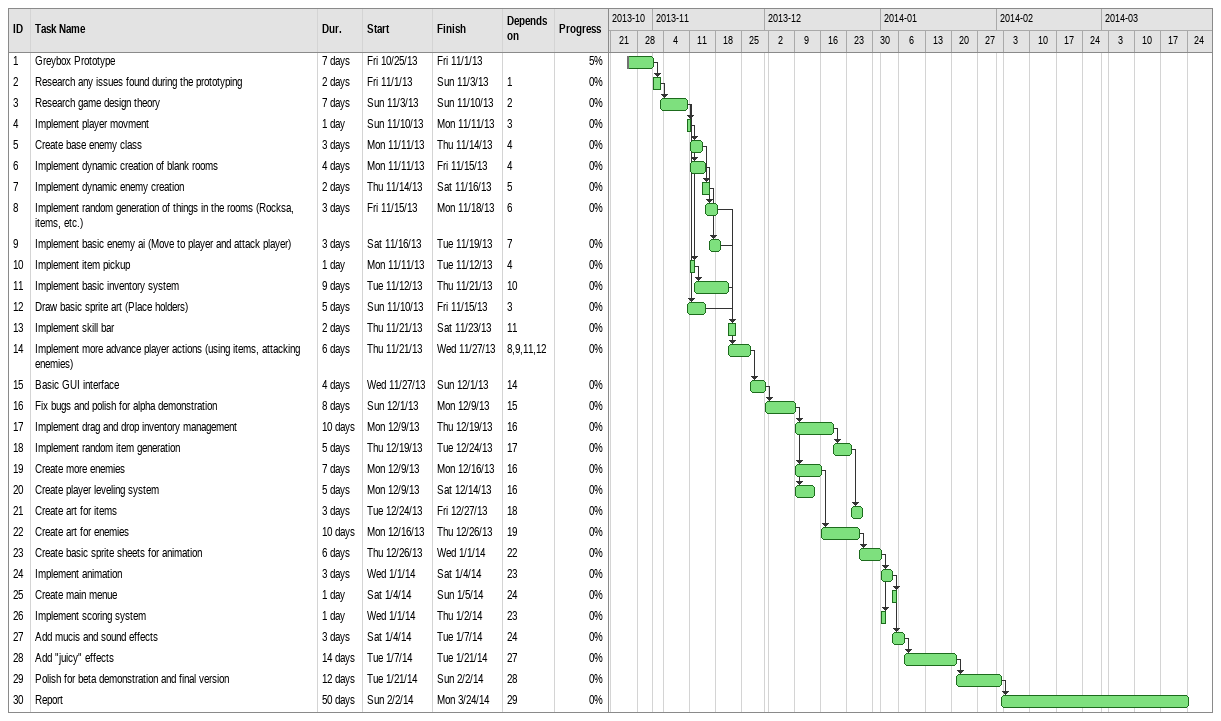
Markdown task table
| ID | Task | Duration | Start | Finish | Predecessors | % complete |
|---|---|---|---|---|---|---|
| 1 | Greybox Prototype | 7d | 2013-10-25 | 2013-11-01 |  | 5 |
| 2 | Research any issues found during the prototyping | 2d | 2013-11-01 | 2013-11-03 | 1 | 0 |
| 3 | Research game design theory | 7d | 2013-11-03 | 2013-11-10 | 2 | 0 |
| 4 | Implement player movment | 1d | 2013-11-10 | 2013-11-11 | 3 | 0 |
| 5 | Create base enemy class | 3d | 2013-11-11 | 2013-11-14 | 4 | 0 |
| 6 | Implement dynamic creation of blank rooms | 4d | 2013-11-11 | 2013-11-15 | 4 | 0 |
| 7 | Implement dynamic enemy creation | 2d | 2013-11-14 | 2013-11-16 | 5 | 0 |
| 8 | Implement random generation of things in the rooms (Rocksa, items, etc.) | 3d | 2013-11-15 | 2013-11-18 | 6 | 0 |
| 9 | Implement basic enemy ai (Move to player and attack player) | 3d | 2013-11-16 | 2013-11-19 | 7 | 0 |
| 10 | Implement item pickup | 1d | 2013-11-11 | 2013-11-12 | 4 | 0 |
| 11 | Implement basic inventory system | 9d | 2013-11-12 | 2013-11-21 | 10 | 0 |
| 12 | Draw basic sprite art (Place holders) | 5d | 2013-11-10 | 2013-11-15 | 3 | 0 |
| 13 | Implement skill bar | 2d | 2013-11-21 | 2013-11-23 | 11 | 0 |
| 14 | Implement more advance player actions (using items, attacking enemies) | 6d | 2013-11-21 | 2013-11-27 | 8, 9, 11, 12 | 0 |
| 15 | Basic GUI interface | 4d | 2013-11-27 | 2013-12-01 | 14 | 0 |
| 16 | Fix bugs and polish for alpha demonstration | 8d | 2013-12-01 | 2013-12-09 | 15 | 0 |
| 17 | Implement drag and drop inventory management | 10d | 2013-12-09 | 2013-12-19 | 16 | 0 |
| 18 | Implement random item generation | 5d | 2013-12-19 | 2013-12-24 | 17 | 0 |
| 19 | Create more enemies | 7d | 2013-12-09 | 2013-12-16 | 16 | 0 |
| 20 | Create player leveling system | 5d | 2013-12-09 | 2013-12-14 | 16 | 0 |
| 21 | Create art for items | 3d | 2013-12-24 | 2013-12-27 | 18 | 0 |
| 22 | Create art for enemies | 10d | 2013-12-16 | 2013-12-26 | 19 | 0 |
| 23 | Create basic sprite sheets for animation | 6d | 2013-12-26 | 2014-01-01 | 22 | 0 |
| 24 | Implement animation | 3d | 2014-01-01 | 2014-01-04 | 23 | 0 |
| 25 | Create main menue | 1d | 2014-01-04 | 2014-01-05 | 24 | 0 |
| 26 | Implement scoring system | 1d | 2014-01-01 | 2014-01-02 | 23 | 0 |
| 27 | Add mucis and sound effects | 3d | 2014-01-04 | 2014-01-07 | 24 | 0 |
| 28 | Add "juicy" effects | 14d | 2014-01-07 | 2014-01-21 | 27 | 0 |
| 29 | Polish for beta demonstration and final version | 12d | 2014-01-21 | 2014-02-02 | 28 | 0 |
| 30 | Report | 50d | 2014-02-02 | 2014-03-24 | 29 | 0 |
